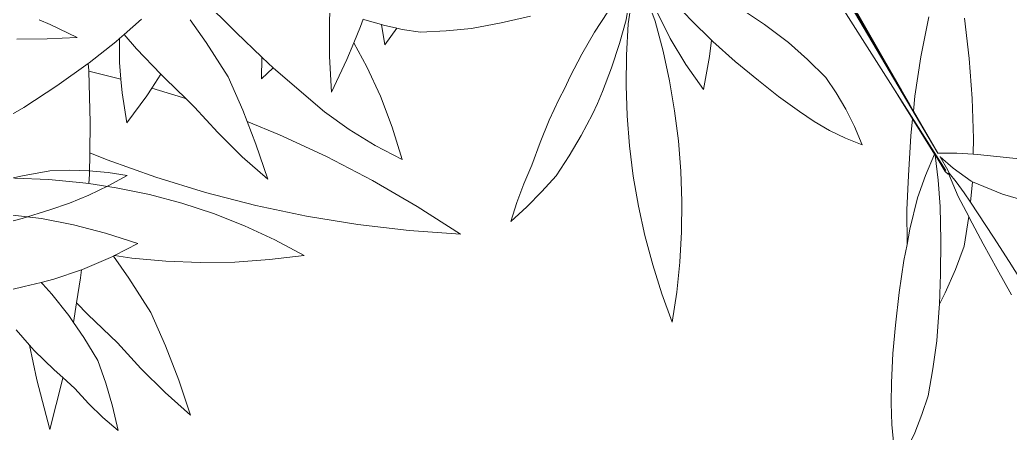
# Model space of a CAD drawing. Header units: millimetres. Extents: x 8 to 218431, y 13 to 56484.
# Drawn here: x 41742.3 to 42120, y 11321.4 to 11479.1 of the extents above; entities that cross this region are included whole.
import ezdxf

# ---------------------------------------------------------------- set-up
doc = ezdxf.new("R2010")
doc.units = ezdxf.units.MM
doc.header["$MEASUREMENT"] = 0
doc.layers.add('Edges', color=7, linetype='Continuous', lineweight=18)

# ---------------------------------------------------------------- blocks, each defined once
blk = doc.blocks.new('BAMBOOPLAN')
at = {"layer": 'Edges'}
for p, q in [((1.0549, 11.7716), (0.9535, 11.7398)), ((1.1575, 11.7967), (1.0549, 11.7716)), ((1.2611, 11.8149), (1.1575, 11.7967)), ((1.2611, 11.8149), (1.1813, 11.7279)), ((0.9535, 11.7398), (0.8536, 11.7013)), ((1.1813, 11.7279), (1.0982, 11.6463)), ((0.8536, 11.7013), (0.7216, 11.6279)), ((0.7216, 11.6279), (0.5913, 11.548)), ((1.0982, 11.6463), (1.012, 11.5704)), ((1.012, 11.5704), (0.923, 11.5003)), ((0.923, 11.5003), (0.7956, 11.4068)), ((0.7956, 11.4068), (0.6659, 11.3194)), ((10.9385, -2.1619), (10.8418, -1.9613)), ((10.6865, -2.2383), (10.6555, -2.0179)), ((10.9452, -2.7047), (10.2292, -2.0957)), ((10.7109, -2.5031), (10.2425, -2.1003)), ((10.251, -2.1028), (10.6479, -2.4482)), ((10.2066, -2.1348), (10.6139, -2.4598)), ((10.2842, -2.1293), (10.6479, -2.4482)), ((11.025, -2.3624), (10.9385, -2.1619)), ((10.7257, -2.4519), (10.6865, -2.2383)), ((9.8229, -2.3508), (9.7085, -2.3199)), ((9.9791, -2.4006), (9.8229, -2.3508)), ((11.1024, -2.5668), (11.025, -2.3624)), ((9.2541, -2.5277), (9.1705, -2.4255)), ((9.4406, -2.4595), (9.2929, -2.3817)), ((10.1073, -2.4539), (9.9791, -2.4006)), ((9.1028, -2.5728), (9.0865, -2.4804)), ((9.1195, -2.5901), (9.0955, -2.4602)), ((9.3628, -2.5898), (9.245, -2.4738)), ((9.5778, -2.5248), (9.4406, -2.4595)), ((10.2328, -2.5141), (10.1073, -2.4539)), ((10.6139, -2.4598), (11.0164, -2.781)), ((10.6139, -2.4598), (10.6866, -2.5183)), ((10.6479, -2.4482), (10.7109, -2.5031)), ((10.744, -2.5315), (10.7257, -2.4519)), ((9.3482, -2.6687), (9.2541, -2.5277)), ((9.5969, -2.6122), (9.5778, -2.5248)), ((9.5877, -2.5294), (9.5778, -2.5248)), ((9.7379, -2.5927), (9.5877, -2.5294)), ((10.3143, -2.5751), (10.2328, -2.5141)), ((10.6866, -2.5183), (11.0156, -2.7828)), ((10.7535, -2.5728), (10.6866, -2.5183)), ((10.744, -2.5315), (10.7109, -2.5031)), ((10.9454, -2.7047), (10.744, -2.5315)), ((8.9615, -2.6922), (8.9926, -2.5629)), ((9.1105, -2.7056), (9.1028, -2.5728)), ((9.1663, -2.753), (9.1195, -2.5901)), ((9.4896, -2.6967), (9.3628, -2.5898)), ((10.3928, -2.6426), (10.3143, -2.5751)), ((10.7745, -2.6637), (10.7535, -2.5728)), ((10.9298, -2.7162), (10.7535, -2.5728)), ((11.129, -2.648), (11.1024, -2.5668)), ((11.5309, -2.5536), (11.1521, -2.6417)), ((9.6248, -2.7943), (9.5969, -2.6122)), ((9.8909, -2.6491), (9.7379, -2.5927)), ((10.4682, -2.7166), (10.3928, -2.6426)), ((11.1521, -2.6417), (11.129, -2.648)), ((8.9353, -2.8276), (8.9615, -2.6922)), ((9.4342, -2.8099), (9.3482, -2.6687)), ((9.6248, -2.7943), (9.4896, -2.6967)), ((10.0236, -2.6958), (9.8909, -2.6491)), ((10.1584, -2.7355), (10.0236, -2.6958)), ((10.8329, -2.8731), (10.7745, -2.6637)), ((11.0425, -2.6714), (10.9454, -2.7047)), ((11.129, -2.648), (11.0425, -2.6714)), ((8.4633, -2.8102), (8.602, -2.7228)), ((9.112, -2.8446), (9.1105, -2.7056)), ((10.2516, -2.7617), (10.1584, -2.7355)), ((10.5402, -2.7968), (10.4682, -2.7166)), ((10.9208, -2.8423), (10.9298, -2.7162)), ((10.9298, -2.7162), (10.9298, -2.7159)), ((10.9342, -2.7198), (10.9319, -2.7179)), ((10.9947, -2.844), (10.9342, -2.7198)), ((10.9467, -2.7299), (10.9342, -2.7198)), ((10.9452, -2.7047), (10.9444, -2.705)), ((10.9454, -2.7047), (10.9452, -2.7047)), ((11.0156, -2.7867), (10.9467, -2.7299)), ((11.0152, -2.7857), (10.9467, -2.7299)), ((10.9637, -2.7204), (10.962, -2.7197)), ((11.027, -2.7743), (10.9637, -2.7204)), ((11.0504, -2.7542), (10.9637, -2.7204)), ((9.2185, -2.9099), (9.1663, -2.753)), ((10.3464, -2.7807), (10.2516, -2.7617)), ((10.4427, -2.7924), (10.3464, -2.7807)), ((10.5402, -2.7968), (10.4427, -2.7924)), ((11.0156, -2.7867), (11.0164, -2.7872)), ((11.0164, -2.7872), (11.0358, -2.7952)), ((11.027, -2.7743), (11.0384, -2.7886)), ((11.0274, -2.7752), (11.0274, -2.7752)), ((11.0382, -2.7938), (11.0348, -2.79)), ((11.036, -2.7871), (11.0352, -2.7866)), ((11.1268, -2.8913), (11.0356, -2.7907)), ((11.0358, -2.7952), (11.0362, -2.7952)), ((11.0362, -2.7952), (11.0366, -2.795)), ((11.0366, -2.795), (11.0372, -2.7947)), ((11.0384, -2.7886), (11.037, -2.7877)), ((11.0372, -2.7947), (11.0378, -2.7942)), ((11.0378, -2.7942), (11.0382, -2.7938)), ((11.0762, -2.8372), (11.0382, -2.7938)), ((11.09, -2.821), (11.0384, -2.7886)), ((11.1663, -2.7904), (11.0504, -2.7542)), ((11.1742, -2.7908), (11.1663, -2.7904)), ((11.1997, -2.8994), (11.1742, -2.7908)), ((11.3512, -2.801), (11.1742, -2.7908)), ((11.5537, -2.7921), (11.3512, -2.801)), ((8.3208, -2.8913), (8.4633, -2.8102)), ((8.9147, -2.9642), (8.9353, -2.8276)), ((9.1078, -2.9839), (9.112, -2.8446)), ((9.5138, -2.9549), (9.4342, -2.8099)), ((10.9189, -2.9719), (10.9208, -2.8423)), ((11.0515, -2.9749), (10.9947, -2.844)), ((11.1268, -2.8913), (11.0762, -2.8372)), ((11.1515, -2.8623), (11.09, -2.821)), ((8.1946, -2.9494), (8.3208, -2.8913)), ((9.2777, -3.0644), (9.2185, -2.9099)), ((10.8859, -3.053), (10.8329, -2.8731)), ((11.2166, -2.976), (11.1268, -2.8913)), ((11.1997, -2.8994), (11.1515, -2.8623)), ((11.3812, -3.039), (11.1997, -2.8994)), ((8.0654, -3.0008), (8.1946, -2.9494)), ((8.9071, -3.033), (8.9147, -2.9642)), ((9.5869, -3.1035), (9.5138, -2.9549)), ((7.9364, -3.0227), (7.9653, -3.0193)), ((7.9653, -3.0193), (8.0654, -3.0008)), ((9.1028, -3.0551), (9.1078, -2.9839)), ((10.9358, -3.1455), (10.9189, -2.9719)), ((11.115, -3.1496), (11.0515, -2.9749)), ((11.2456, -3.1374), (11.2166, -2.976)), ((11.2239, -2.9829), (11.2166, -2.976)), ((11.3397, -3.0908), (11.2239, -2.9829)), ((7.5755, -3.1045), (7.5626, -3.0618)), ((7.7458, -3.0783), (7.7466, -3.0363)), ((7.7466, -3.0363), (7.7569, -3.0365)), ((7.7569, -3.0365), (7.8508, -3.0318)), ((7.8508, -3.0318), (7.8624, -3.0312)), ((7.9027, -3.1295), (7.8508, -3.0318)), ((7.8624, -3.0312), (7.9364, -3.0227)), ((7.9027, -3.1295), (7.9364, -3.0227)), ((8.8974, -3.0974), (8.9071, -3.033)), ((9.096, -3.1183), (9.1028, -3.0551)), ((9.3439, -3.2161), (9.2777, -3.0644)), ((10.9481, -3.2298), (10.8859, -3.053)), ((11.5044, -3.1363), (11.3812, -3.039)), ((7.6402, -3.2883), (7.5755, -3.1045)), ((7.7398, -3.1748), (7.7458, -3.0783)), ((8.8836, -3.2268), (8.8974, -3.0974)), ((9.0766, -3.2471), (9.096, -3.1183)), ((9.6531, -3.2552), (9.5869, -3.1035)), ((11.4574, -3.1977), (11.3397, -3.0908)), ((7.7336, -3.2739), (7.7398, -3.1748)), ((7.8494, -3.2746), (7.7398, -3.1748)), ((10.9481, -3.2298), (10.9358, -3.1455)), ((11.1742, -3.324), (11.115, -3.1496)), ((11.2432, -3.2732), (11.2456, -3.1374)), ((11.6267, -3.2354), (11.5044, -3.1363)), ((7.1168, -3.3307), (6.8658, -3.2095)), ((8.8767, -3.3576), (8.8836, -3.2268)), ((9.4169, -3.3647), (9.3439, -3.2161)), ((10.9482, -3.2299), (10.9481, -3.2298)), ((10.9611, -3.3181), (10.9482, -3.2299)), ((11.5766, -3.3033), (11.4574, -3.1977)), ((7.7128, -3.4684), (7.6402, -3.2883)), ((7.7128, -3.4684), (7.7336, -3.2739)), ((7.9718, -3.4025), (7.8494, -3.2746)), ((9.0505, -3.3739), (9.0766, -3.2471)), ((9.7123, -3.4097), (9.6531, -3.2552)), ((11.2314, -3.4108), (11.2432, -3.2732)), ((7.2928, -3.4125), (7.1168, -3.3307)), ((10.9934, -3.4917), (10.9611, -3.3181)), ((11.2209, -3.4797), (11.1742, -3.324)), ((6.9791, -3.4353), (6.8565, -3.3467)), ((8.8753, -3.4883), (8.8767, -3.3576)), ((9.0189, -3.4995), (9.0505, -3.3739)), ((9.4966, -3.5097), (9.4169, -3.3647)), ((6.6038, -3.4303), (6.5421, -3.5394)), ((7.1526, -3.5727), (6.9791, -3.4353)), ((7.3289, -3.5239), (7.2928, -3.4125)), ((7.3349, -3.432), (7.2928, -3.4125)), ((7.3289, -3.5239), (7.3696, -3.446)), ((7.3696, -3.446), (7.3349, -3.432)), ((7.5577, -3.5218), (7.3696, -3.446)), ((8.0879, -3.5407), (7.9718, -3.4025)), ((9.7645, -3.5666), (9.7123, -3.4097)), ((11.2209, -3.4797), (11.2314, -3.4108)), ((8.8668, -3.5982), (8.8753, -3.4883)), ((8.9734, -3.6064), (9.0189, -3.4995)), ((11.0324, -3.6659), (10.9934, -3.4917)), ((11.2268, -3.4992), (11.2209, -3.4797)), ((11.2727, -3.6746), (11.2268, -3.4992)), ((6.5421, -3.5394), (6.5256, -3.5684)), ((6.6327, -3.5924), (6.5421, -3.5394)), ((7.712, -3.5818), (7.5577, -3.5218)), ((8.1972, -3.689), (8.0879, -3.5407)), ((9.5826, -3.6509), (9.4966, -3.5097)), ((6.1428, -3.6194), (6.0786, -3.6149)), ((6.5122, -3.592), (6.4129, -3.7478)), ((6.5256, -3.5684), (6.5122, -3.592)), ((6.5688, -3.6921), (6.5256, -3.5684)), ((6.8025, -3.6798), (6.6327, -3.5924)), ((7.2874, -3.7186), (7.1526, -3.5727)), ((7.8702, -3.6297), (7.712, -3.5818)), ((8.8641, -3.7075), (8.8668, -3.5982)), ((8.9227, -3.712), (8.9734, -3.6064)), ((9.8094, -3.7254), (9.7645, -3.5666)), ((6.3061, -3.6384), (6.1428, -3.6194)), ((6.3061, -3.6384), (6.1537, -3.7001)), ((8.0321, -3.6655), (7.8702, -3.6297)), ((8.1972, -3.689), (8.0321, -3.6655)), ((9.6748, -3.7878), (9.5826, -3.6509)), ((11.0698, -3.8178), (11.0324, -3.6659)), ((6.1537, -3.7001), (5.9983, -3.7548)), ((6.6058, -3.7767), (6.5688, -3.6921)), ((6.7808, -3.7677), (6.8025, -3.6798)), ((6.8317, -3.6949), (6.8025, -3.6798)), ((6.9768, -3.762), (6.8317, -3.6949)), ((7.3309, -3.7702), (7.2874, -3.7186)), ((8.8672, -3.8159), (8.8641, -3.7075)), ((8.8672, -3.8159), (8.9227, -3.712)), ((11.3029, -3.8244), (11.2727, -3.6746)), ((6.4094, -3.7528), (6.288, -3.9242)), ((6.4129, -3.7478), (6.4094, -3.7528)), ((6.4249, -3.7889), (6.4094, -3.7528)), ((6.6058, -3.7767), (6.4257, -3.791)), ((6.6353, -3.844), (6.6058, -3.7767)), ((6.7689, -3.8155), (6.7808, -3.7677)), ((6.9551, -3.7618), (6.7808, -3.7677)), ((6.9768, -3.762), (6.9551, -3.7618)), ((7.0345, -3.7887), (6.9768, -3.762)), ((7.5205, -3.7809), (7.3309, -3.7702)), ((7.4165, -3.8715), (7.3309, -3.7702)), ((9.8469, -3.8859), (9.8094, -3.7254)), ((6.4257, -3.791), (6.4249, -3.7889)), ((6.5246, -4.0537), (6.4257, -3.791)), ((6.7136, -3.9912), (6.7689, -3.8155)), ((7.2, -3.8791), (7.0345, -3.7887)), ((7.8016, -3.8096), (7.5205, -3.7809)), ((8.0807, -3.851), (7.8016, -3.8096)), ((9.7731, -3.9201), (9.6748, -3.7878)), ((11.1137, -3.9696), (11.0698, -3.8178)), ((11.3262, -3.9736), (11.3029, -3.8244)), ((6.7136, -3.9912), (6.6353, -3.844)), ((7.3685, -3.9599), (7.2, -3.8791)), ((7.5396, -4.0311), (7.4165, -3.8715)), ((8.3572, -3.905), (8.0807, -3.851)), ((6.288, -3.9242), (6.1557, -4.0938)), ((8.6304, -3.9715), (8.3572, -3.905)), ((9.877, -4.0476), (9.7731, -3.9201)), ((9.877, -4.0476), (9.8469, -3.8859)), ((7.5396, -4.0311), (7.3685, -3.9599)), ((8.6304, -3.9715), (8.3588, -4.0441)), ((11.1488, -4.0773), (11.1137, -3.9696)), ((11.3279, -4.0807), (11.3262, -3.9736)), ((8.3588, -4.0441), (8.0837, -4.1045)), ((6.1557, -4.0938), (6.0837, -4.1777)), ((6.5757, -4.2106), (6.5246, -4.0537)), ((11.1903, -4.1843), (11.1488, -4.0773)), ((11.3228, -4.1869), (11.3279, -4.0807)), ((7.8055, -4.1523), (7.5251, -4.1874)), ((8.0837, -4.1045), (7.8055, -4.1523)), ((7.5251, -4.1874), (7.2432, -4.2098)), ((11.2383, -4.2904), (11.1903, -4.1843)), ((11.311, -4.2918), (11.3228, -4.1869)), ((6.6774, -4.2163), (6.5757, -4.2106)), ((6.6123, -4.3227), (6.5757, -4.2106)), ((6.9604, -4.2195), (6.6774, -4.2163)), ((7.2432, -4.2098), (6.9604, -4.2195)), ((7.1396, -4.3069), (6.957, -4.3201)), ((7.3219, -4.3042), (7.1396, -4.3069)), ((7.5034, -4.3119), (7.3219, -4.3042)), ((7.6839, -4.33), (7.5034, -4.3119)), ((6.6257, -4.3713), (6.6123, -4.3227)), ((6.7747, -4.3436), (6.6257, -4.3713)), ((6.957, -4.3201), (6.7747, -4.3436)), ((7.8627, -4.3585), (7.6839, -4.33)), ((7.8627, -4.3585), (7.6911, -4.4421)), ((6.4125, -4.4215), (6.2336, -4.4757)), ((6.5931, -4.3774), (6.4125, -4.4215)), ((6.6257, -4.3713), (6.5931, -4.3774)), ((7.6911, -4.4421), (7.5166, -4.5162)), ((7.5166, -4.5162), (7.3397, -4.5803)), ((7.3397, -4.5803), (7.1607, -4.6345)), ((6.4446, -4.6358), (6.2745, -4.6726)), ((6.6198, -4.6103), (6.4446, -4.6358)), ((6.7998, -4.596), (6.6198, -4.6103)), ((6.9839, -4.593), (6.7998, -4.596)), ((6.9839, -4.593), (6.8857, -4.6962)), ((7.1607, -4.6345), (6.9802, -4.6786)), ((6.9802, -4.6786), (6.8857, -4.6962)), ((6.869, -4.7138), (6.7459, -4.8248)), ((6.881, -4.7011), (6.869, -4.7138)), ((6.8857, -4.6962), (6.881, -4.7011)), ((7.0007, -4.7875), (6.881, -4.7011)), ((7.1742, -4.9249), (7.0007, -4.7875)), ((6.7409, -4.8288), (6.6151, -4.9259)), ((6.7459, -4.8248), (6.7409, -4.8288)), ((6.7505, -4.8709), (6.7409, -4.8288)), ((6.775, -5.0068), (6.7505, -4.8709)), ((6.5563, -4.9646), (6.4768, -5.0168)), ((6.6151, -4.9259), (6.5563, -4.9646)), ((6.5682, -4.9706), (6.5563, -4.9646)), ((7.309, -5.0708), (7.1742, -4.9249)), ((6.4768, -5.0168), (6.3022, -5.1284)), ((6.6313, -5.0062), (6.5682, -4.9706)), ((6.7571, -5.0862), (6.6313, -5.0062)), ((6.8533, -5.0471), (6.775, -5.0068)), ((6.7944, -5.1139), (6.775, -5.0068)), ((7.056, -5.141), (6.8533, -5.0471)), ((7.438, -5.2238), (7.309, -5.0708)), ((6.7944, -5.1139), (6.7571, -5.0862)), ((6.8745, -5.1733), (6.7944, -5.1139)), ((6.9877, -5.267), (6.8745, -5.1733)), ((7.2215, -5.2313), (7.056, -5.141)), ((7.39, -5.3121), (7.2215, -5.2313)), ((7.5611, -5.3833), (7.438, -5.2238)), ((6.6072, -5.3085), (6.5117, -5.2545)), ((7.0672, -5.3689), (6.9877, -5.267)), ((6.7068, -5.4739), (6.6072, -5.3085)), ((6.6409, -5.3275), (6.6072, -5.3085)), ((6.7781, -5.393), (6.6409, -5.3275)), ((7.5611, -5.3833), (7.39, -5.3121)), ((6.8367, -5.4175), (6.7781, -5.393)), ((7.1433, -5.4769), (7.0672, -5.3689)), ((6.8381, -5.4278), (6.8367, -5.4175)), ((6.9179, -5.4514), (6.8367, -5.4175)), ((6.8626, -5.7078), (6.8381, -5.4278)), ((6.8626, -5.7078), (6.7068, -5.4739)), ((7.0153, -5.5057), (6.9179, -5.4514)), ((7.2157, -5.5908), (7.1433, -5.4769)), ((7.1146, -5.5522), (7.0153, -5.5057)), ((7.2157, -5.5908), (7.1146, -5.5522))]:
    blk.add_line(p, q, dxfattribs=at)

msp = doc.modelspace()

# ---------------------------------------------------------------- block references
at = {"xscale": 69.97983938875464, "yscale": 69.97983938875464, "zscale": 69.97983938875464, "rotation": 340.9588725647666}
for p in [(41430.14, 11857.07), (41430.14, 10666.9)]:
    msp.add_blockref('BAMBOOPLAN', p, dxfattribs=at)

doc.saveas('drawing.dxf')
